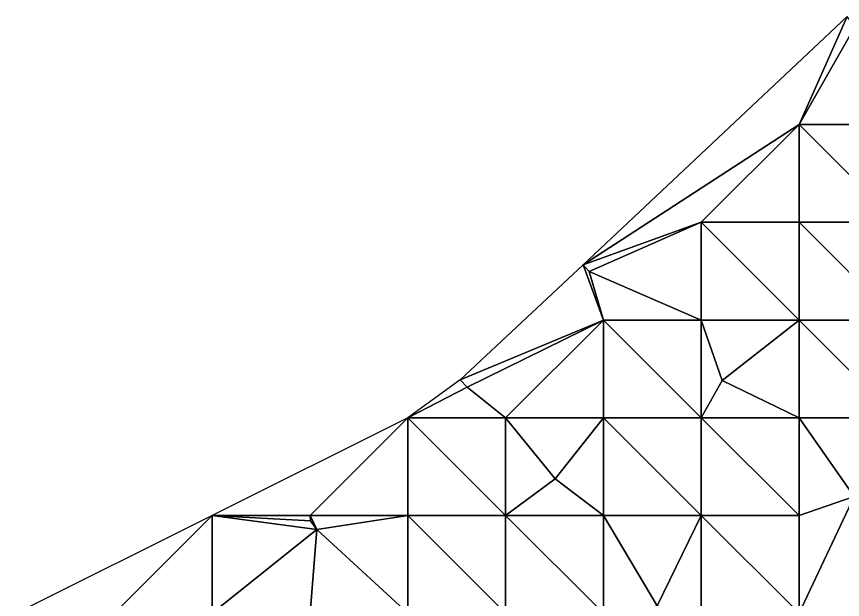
# Model space of a CAD drawing. Header units: metres. Extents: x 437165 to 437677, y 9614568 to 9615020.
# Drawn here: x 437255.3 to 437339.7, y 9614779.4 to 9614839.1 of the extents above; entities that cross this region are included whole.
import ezdxf

# ---------------------------------------------------------------- set-up
doc = ezdxf.new("R2010")
doc.units = ezdxf.units.M
doc.layers.add('Superfície', color=151, linetype='Continuous')

msp = doc.modelspace()

# ---------------------------------------------------------------- linework, layer by layer
at = {"layer": 'Superfície', "color": 70, "linetype": 'Continuous', "lineweight": -3}
for points in [[(437335.315, 9614828.014, 113.088), (437340.224, 9614839.068, 112.726), (437313.231, 9614813.66, 113.206)], [(437325.315, 9614818.014, 113.372), (437335.315, 9614828.014, 113.088), (437313.231, 9614813.66, 113.206)], [(437325.315, 9614818.014, 113.372), (437335.315, 9614818.014, 113.803), (437335.315, 9614828.014, 113.088)], [(437335.315, 9614818.014, 113.803), (437345.315, 9614818.014, 114.363), (437335.315, 9614828.014, 113.088)], [(437345.315, 9614818.014, 114.363), (437345.315, 9614828.014, 113.515), (437335.315, 9614828.014, 113.088)], [(437325.315, 9614808.014, 114.045), (437325.315, 9614818.014, 113.372), (437313.837, 9614812.963, 113.32)], [(437325.315, 9614808.014, 114.045), (437335.315, 9614808.014, 114.568), (437325.315, 9614818.014, 113.372)], [(437335.315, 9614808.014, 114.568), (437335.315, 9614818.014, 113.803), (437325.315, 9614818.014, 113.372)], [(437335.315, 9614808.014, 114.568), (437345.315, 9614808.014, 115.151), (437335.315, 9614818.014, 113.803)], [(437345.315, 9614808.014, 115.151), (437345.315, 9614818.014, 114.363), (437335.315, 9614818.014, 113.803)], [(437315.315, 9614808.014, 113.675), (437313.231, 9614813.66, 113.206), (437300.654, 9614801.89, 113.313)], [(437315.315, 9614808.014, 113.675), (437325.315, 9614808.014, 114.045), (437313.837, 9614812.963, 113.32)], [(437315.315, 9614808.014, 113.675), (437300.654, 9614801.89, 113.313), (437301.385, 9614801.126, 113.332)], [(437305.315, 9614798.014, 113.806), (437315.315, 9614808.014, 113.675), (437301.385, 9614801.126, 113.332)], [(437305.315, 9614798.014, 113.806), (437315.315, 9614798.014, 114.33), (437315.315, 9614808.014, 113.675)], [(437315.315, 9614798.014, 114.33), (437325.315, 9614798.014, 114.751), (437315.315, 9614808.014, 113.675)], [(437325.315, 9614798.014, 114.751), (437325.315, 9614808.014, 114.045), (437315.315, 9614808.014, 113.675)], [(437325.315, 9614798.014, 114.751), (437327.43, 9614801.811, 114.533), (437325.315, 9614808.014, 114.045)], [(437325.315, 9614808.014, 114.045), (437327.43, 9614801.811, 114.533), (437335.315, 9614808.014, 114.568)], [(437335.315, 9614798.014, 115.358), (437335.315, 9614808.014, 114.568), (437327.43, 9614801.811, 114.533)], [(437335.315, 9614798.014, 115.358), (437345.315, 9614798.014, 115.941), (437335.315, 9614808.014, 114.568)], [(437345.315, 9614798.014, 115.941), (437345.315, 9614808.014, 115.151), (437335.315, 9614808.014, 114.568)], [(437295.315, 9614798.014, 113.23), (437301.385, 9614801.126, 113.332), (437300.654, 9614801.89, 113.313)], [(437325.315, 9614798.014, 114.751), (437335.315, 9614798.014, 115.358), (437327.43, 9614801.811, 114.533)], [(437295.315, 9614798.014, 113.23), (437305.315, 9614798.014, 113.806), (437301.385, 9614801.126, 113.332)], [(437275.315, 9614788.014, 112.824), (437285.315, 9614788.014, 113.134), (437295.315, 9614798.014, 113.23)], [(437285.315, 9614788.014, 113.134), (437295.315, 9614788.014, 113.742), (437295.315, 9614798.014, 113.23)], [(437305.315, 9614788.014, 114.418), (437305.315, 9614798.014, 113.806), (437295.315, 9614798.014, 113.23)], [(437295.315, 9614788.014, 113.742), (437305.315, 9614788.014, 114.418), (437295.315, 9614798.014, 113.23)], [(437305.315, 9614798.014, 113.806), (437310.379, 9614791.778, 114.575), (437315.315, 9614798.014, 114.33)], [(437305.315, 9614788.014, 114.418), (437310.379, 9614791.778, 114.575), (437305.315, 9614798.014, 113.806)], [(437315.315, 9614788.014, 115.044), (437315.315, 9614798.014, 114.33), (437310.379, 9614791.778, 114.575)], [(437325.315, 9614788.014, 115.544), (437325.315, 9614798.014, 114.751), (437315.315, 9614798.014, 114.33)], [(437315.315, 9614788.014, 115.044), (437325.315, 9614788.014, 115.544), (437315.315, 9614798.014, 114.33)], [(437335.315, 9614788.014, 116.145), (437335.315, 9614798.014, 115.358), (437325.315, 9614798.014, 114.751)], [(437325.315, 9614788.014, 115.544), (437335.315, 9614788.014, 116.145), (437325.315, 9614798.014, 114.751)], [(437335.315, 9614798.014, 115.358), (437340.925, 9614789.954, 116.389), (437345.315, 9614798.014, 115.941)], [(437335.315, 9614788.014, 116.145), (437340.925, 9614789.954, 116.389), (437335.315, 9614798.014, 115.358)], [(437305.315, 9614788.014, 114.418), (437315.315, 9614788.014, 115.044), (437310.379, 9614791.778, 114.575)], [(437335.315, 9614778.014, 116.755), (437340.925, 9614789.954, 116.389), (437335.315, 9614788.014, 116.145)], [(437335.315, 9614778.014, 116.755), (437345.315, 9614778.014, 117.33), (437340.925, 9614789.954, 116.389)], [(437255.315, 9614778.014, 112.427), (437265.315, 9614778.014, 112.792), (437275.315, 9614788.014, 112.824)], [(437265.315, 9614778.014, 112.792), (437275.315, 9614778.014, 113.159), (437275.315, 9614788.014, 112.824)], [(437275.315, 9614788.014, 112.824), (437286.007, 9614786.589, 113.23), (437285.377, 9614787.481, 113.144)], [(437275.315, 9614788.014, 112.824), (437285.377, 9614787.481, 113.144), (437285.315, 9614788.014, 113.134)], [(437275.315, 9614778.014, 113.159), (437286.007, 9614786.589, 113.23), (437275.315, 9614788.014, 112.824)], [(437285.315, 9614788.014, 113.134), (437286.007, 9614786.589, 113.23), (437295.315, 9614788.014, 113.742)], [(437295.315, 9614778.014, 114.299), (437295.315, 9614788.014, 113.742), (437286.007, 9614786.589, 113.23)], [(437295.315, 9614778.014, 114.299), (437305.315, 9614778.014, 114.943), (437295.315, 9614788.014, 113.742)], [(437305.315, 9614778.014, 114.943), (437305.315, 9614788.014, 114.418), (437295.315, 9614788.014, 113.742)], [(437305.315, 9614778.014, 114.943), (437315.315, 9614778.014, 115.607), (437305.315, 9614788.014, 114.418)], [(437315.315, 9614778.014, 115.607), (437315.315, 9614788.014, 115.044), (437305.315, 9614788.014, 114.418)], [(437315.315, 9614778.014, 115.607), (437320.813, 9614778.779, 115.952), (437315.315, 9614788.014, 115.044)], [(437315.315, 9614788.014, 115.044), (437320.813, 9614778.779, 115.952), (437325.315, 9614788.014, 115.544)], [(437325.315, 9614778.014, 116.224), (437325.315, 9614788.014, 115.544), (437320.813, 9614778.779, 115.952)], [(437325.315, 9614778.014, 116.224), (437335.315, 9614778.014, 116.755), (437325.315, 9614788.014, 115.544)], [(437335.315, 9614778.014, 116.755), (437335.315, 9614788.014, 116.145), (437325.315, 9614788.014, 115.544)], [(437275.315, 9614778.014, 113.159), (437285.315, 9614778.014, 113.804), (437286.007, 9614786.589, 113.23)], [(437285.315, 9614778.014, 113.804), (437295.315, 9614778.014, 114.299), (437286.007, 9614786.589, 113.23)]]:
    msp.add_3dface(points, dxfattribs=at)
at = {"layer": 'Superfície', "color": 171, "linetype": 'Continuous', "lineweight": -3}
msp.add_3dface([(437335.315, 9614828.014, 113.088), (437341.005, 9614838.019, 112.237), (437340.224, 9614839.068, 112.726)], dxfattribs=at)
at = {"layer": 'Superfície', "color": 90, "linetype": 'Continuous', "lineweight": -3}
for points in [[(437335.315, 9614828.014, 113.088), (437345.315, 9614828.014, 113.515), (437341.005, 9614838.019, 112.237)], [(437325.315, 9614818.014, 113.372), (437313.231, 9614813.66, 113.206), (437313.837, 9614812.963, 113.32)], [(437315.315, 9614808.014, 113.675), (437313.837, 9614812.963, 113.32), (437313.231, 9614813.66, 113.206)], [(437285.315, 9614788.014, 113.134), (437285.377, 9614787.481, 113.144), (437286.007, 9614786.589, 113.23)]]:
    msp.add_3dface(points, dxfattribs=at)

doc.saveas('drawing.dxf')
